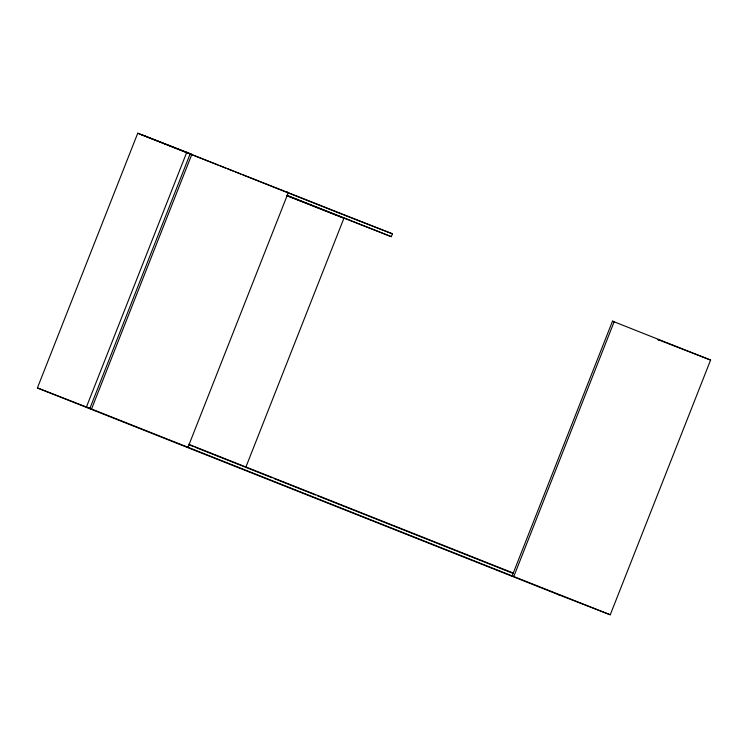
<?xml version="1.0" encoding="UTF-8"?>
<svg xmlns="http://www.w3.org/2000/svg" width="748" height="748" viewBox="0 0 748 748"><rect width="100%" height="100%" fill="white"/><g stroke="black" fill="none" stroke-linecap="round" stroke-linejoin="round"><path stroke-width="1.12" d="M559.588 595.118L37.4 387.941L137.744 133.209L392.42 233.834L391.307 236.667L287.129 195.752M186.785 152.246L86.441 406.977L610.256 614.791L710.6 360.059L612.5 321.154L512.156 575.885L513.792 576.521L614.136 321.79L612.5 321.154M89.91 408.352L190.244 153.621M141.204 134.584L191.881 154.256L91.537 408.988L37.4 387.941M286.708 191.899L288.345 192.526L188.01 447.257L186.374 446.621M343.379 214.798L392.42 233.834M710.6 360.059L657.614 339.47L659.923 340.387M557.279 594.202L610.256 614.791M137.744 133.209L217.967 165.037M220.127 165.897L225.531 168.038M227.701 168.898L233.105 171.049M235.265 171.9L240.669 174.05M242.829 174.901L342.294 214.367M287.026 195.293L391.307 236.667M286.596 195.527L343.902 218.266L245.793 467.332L194.976 447.173M188.692 444.275L513.156 573.005M189.571 445.023L192.816 446.313M245.999 467.425L272.038 477.757M274.207 478.617L315.45 494.98M317.62 495.84L512.95 573.342"/></g></svg>
